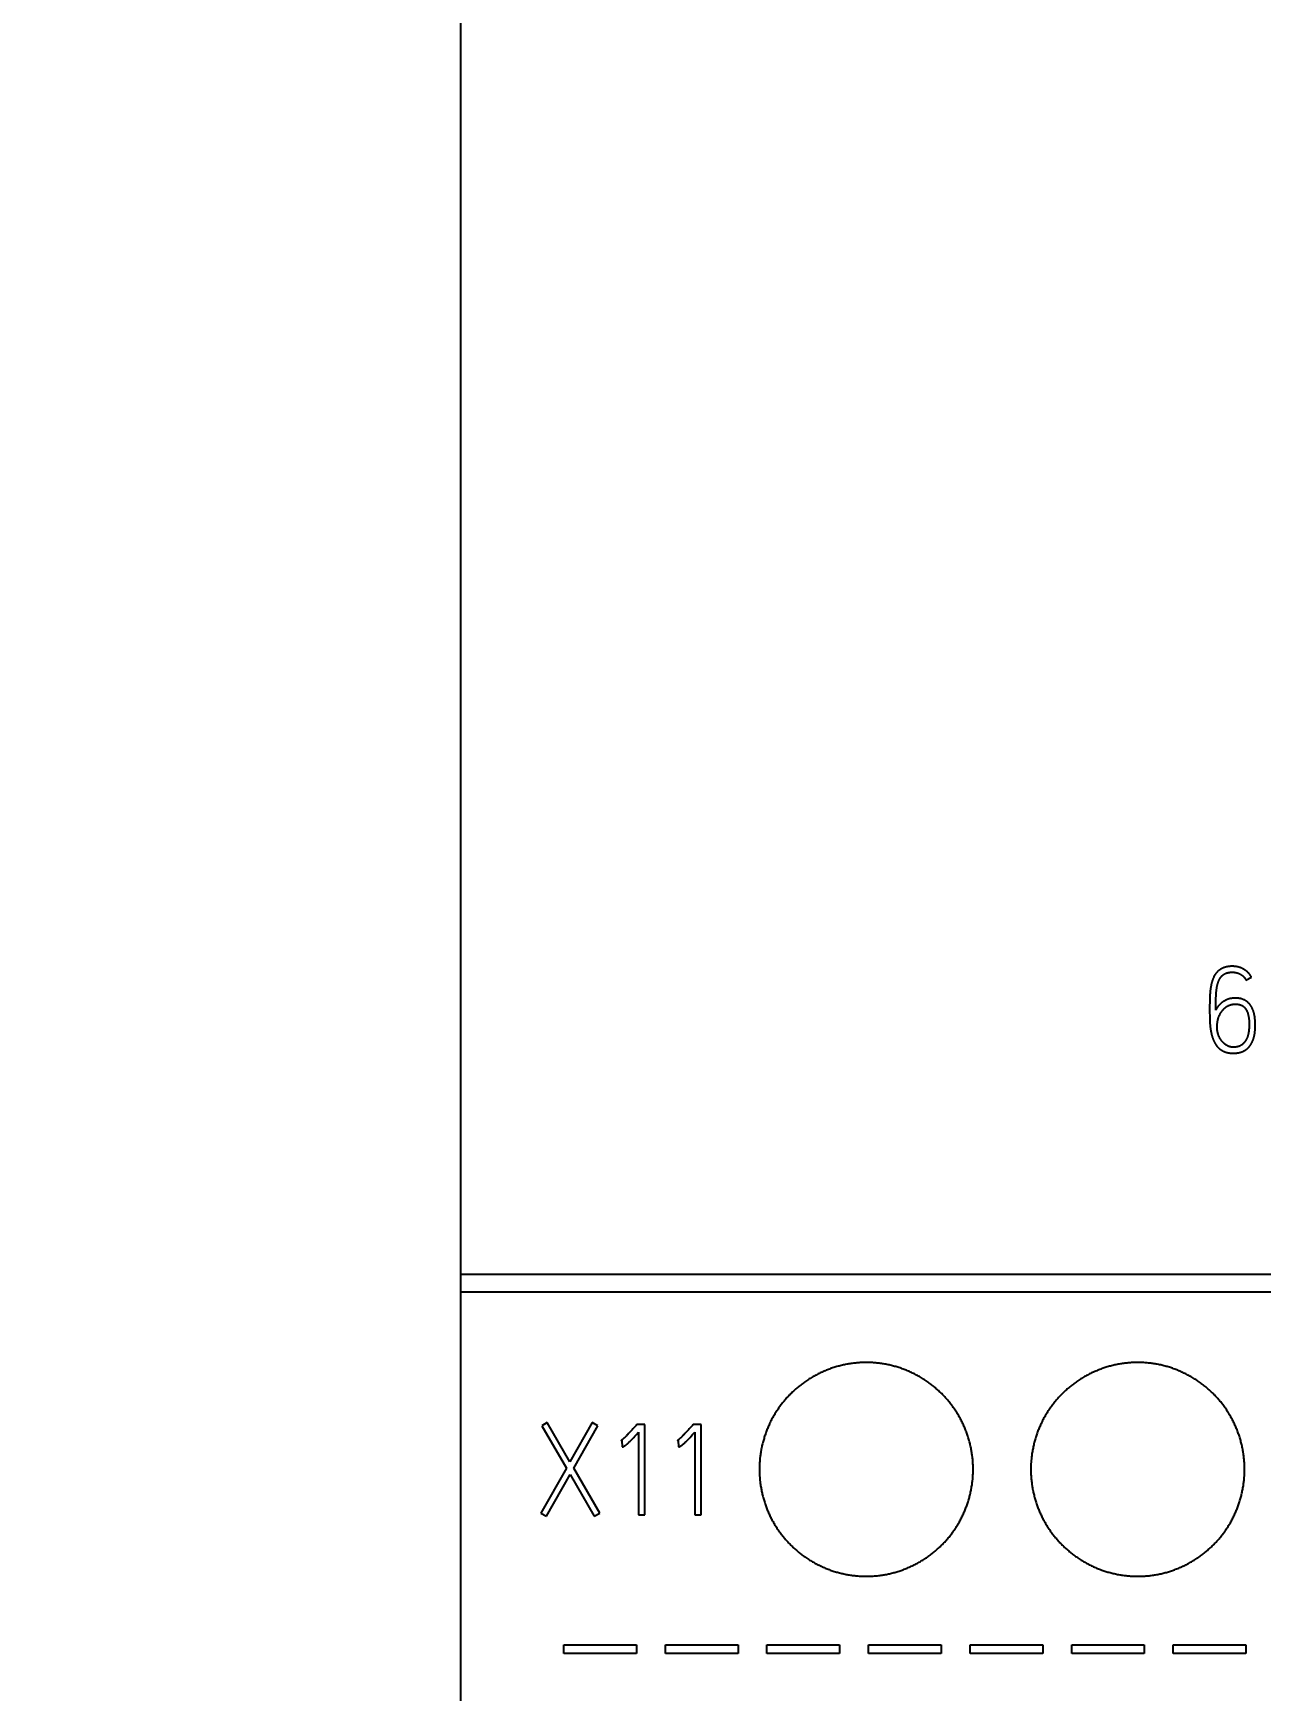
# Model space of a CAD drawing. Extents: x 0 to 420, y 0 to 297.
# Drawn here: x 103.9 to 126.87, y 162.62 to 193.64 of the extents above; entities that cross this region are included whole.
import ezdxf
from ezdxf.enums import TextEntityAlignment as Align

# ---------------------------------------------------------------- set-up
doc = ezdxf.new("R2010")
doc.units = 0
doc.header["$LTSCALE"] = 23.1
for name, color, linetype in [('10000_FRONT', 7, 'CONTINUOUS'), ('10100_DIM_FRONT', 7, 'CONTINUOUS'), ('10500_FRONT_LABELING', 7, 'CONTINUOUS')]:
    doc.layers.add(name, color=color, linetype=linetype)
doc.dimstyles.get("Standard").update_dxf_attribs({"dimtxt": 2.5, "dimasz": 2.5, "dimexe": 1.25, "dimexo": 0.625, "dimtad": 1, "dimcen": 2.5, "dimazin": 3, "dimtfac": 1, "dimtmove": 0, "dimatfit": 3})

# ---------------------------------------------------------------- blocks, each defined once
blk = doc.blocks.new('*D0')
at = {"layer": '10100_DIM_FRONT', "linetype": 'CONTINUOUS'}
for p, q in [((147.4, 192.56), (147.4, 130.062)), ((103.9, 151.511), (103.9, 130.062)), ((103.9, 132.062), (125.65, 132.062)), ((147.4, 132.062), (125.65, 132.062))]:
    blk.add_line(p, q, dxfattribs=at)
for points in [[(107.4, 132.562), (103.9, 132.062), (107.4, 131.562)], [(143.9, 131.562), (147.4, 132.062), (143.9, 132.562)]]:
    blk.add_solid(points, dxfattribs=at)
blk.add_text('43,5', height=3.5, dxfattribs=at).set_placement((121.617, 132.937), (131.367, 132.937), align=Align.FIT)
blk = doc.blocks.new('*D1')
at = {"layer": '10100_DIM_FRONT', "linetype": 'CONTINUOUS'}
for p, q in [((111.900486, 192.560113), (111.900486, 137.865388)), ((147.400486, 192.560113), (147.400486, 137.865388)), ((111.900486, 139.865388), (129.650486, 139.865388)), ((147.400486, 139.865388), (129.650486, 139.865388))]:
    blk.add_line(p, q, dxfattribs=at)
for points in [[(115.400486, 140.365388), (111.900486, 139.865388), (115.400486, 139.365388)], [(143.900486, 139.365388), (147.400486, 139.865388), (143.900486, 140.365388)]]:
    blk.add_solid(points, dxfattribs=at)
blk.add_text('35,5', height=3.5, dxfattribs=at).set_placement((125.819828, 140.740388), (135.319828, 140.740388), align=Align.FIT)

msp = doc.modelspace()

# ---------------------------------------------------------------- linework, layer by layer
at = {"layer": '10000_FRONT', "color": 7, "linetype": 'CONTINUOUS'}
for p, q in [((111.9, 237.561), (111.9, 147.561)), ((111.9, 170.414), (147.4, 170.414)), ((111.9, 170.081), (147.4, 170.081)), ((113.832, 163.315), (113.832, 163.475)), ((113.832, 163.475), (115.19, 163.475)), ((115.19, 163.475), (115.19, 163.315)), ((115.732, 163.315), (115.732, 163.475)), ((115.732, 163.475), (117.091, 163.475)), ((117.091, 163.475), (117.091, 163.315)), ((117.633, 163.315), (117.633, 163.475)), ((117.633, 163.475), (118.992, 163.475)), ((118.992, 163.475), (118.992, 163.315)), ((119.534, 163.315), (119.534, 163.475)), ((119.534, 163.475), (120.892, 163.475)), ((120.892, 163.475), (120.892, 163.315)), ((121.435, 163.315), (121.435, 163.475)), ((121.435, 163.475), (122.793, 163.475)), ((122.793, 163.475), (122.793, 163.315)), ((123.335, 163.315), (123.335, 163.475)), ((123.335, 163.475), (124.694, 163.475)), ((124.694, 163.475), (124.694, 163.315)), ((125.236, 163.315), (125.236, 163.475)), ((125.236, 163.475), (126.594, 163.475)), ((126.594, 163.475), (126.594, 163.315)), ((115.19, 163.315), (113.832, 163.315)), ((117.091, 163.315), (115.732, 163.315)), ((118.992, 163.315), (117.633, 163.315)), ((120.892, 163.315), (119.534, 163.315)), ((122.793, 163.315), (121.435, 163.315)), ((124.694, 163.315), (123.335, 163.315)), ((126.594, 163.315), (125.236, 163.315))]:
    msp.add_line(p, q, dxfattribs=at)
for points in [[(121.49, 166.761), (121.49, 166.782), (121.49, 166.803), (121.489, 166.824), (121.489, 166.845), (121.488, 166.867), (121.486, 166.887), (121.485, 166.908), (121.483, 166.929), (121.482, 166.95), (121.479, 166.971), (121.477, 166.992), (121.475, 167.012), (121.472, 167.033), (121.469, 167.054), (121.466, 167.075), (121.462, 167.095), (121.459, 167.116), (121.455, 167.136), (121.451, 167.157), (121.447, 167.177), (121.442, 167.198), (121.438, 167.218), (121.433, 167.238), (121.428, 167.259), (121.422, 167.279), (121.417, 167.299), (121.411, 167.319), (121.405, 167.339), (121.399, 167.36), (121.392, 167.38), (121.386, 167.4), (121.379, 167.42), (121.372, 167.44), (121.365, 167.46), (121.357, 167.479), (121.349, 167.499), (121.342, 167.518), (121.334, 167.538), (121.325, 167.557), (121.317, 167.576), (121.308, 167.595), (121.299, 167.614), (121.29, 167.633), (121.281, 167.652), (121.272, 167.671), (121.262, 167.689), (121.252, 167.708), (121.242, 167.726), (121.232, 167.744), (121.222, 167.762), (121.211, 167.781), (121.2, 167.798), (121.19, 167.816), (121.178, 167.834), (121.167, 167.852), (121.156, 167.869), (121.144, 167.886), (121.132, 167.904), (121.12, 167.921), (121.108, 167.938), (121.095, 167.955), (121.082, 167.972), (121.069, 167.989), (121.056, 168.005), (121.043, 168.022), (121.03, 168.038), (121.016, 168.054), (121.002, 168.07), (120.989, 168.086), (120.975, 168.102), (120.96, 168.117), (120.946, 168.133), (120.932, 168.148), (120.917, 168.163), (120.902, 168.178), (120.887, 168.193), (120.872, 168.207), (120.857, 168.221), (120.842, 168.236), (120.826, 168.25), (120.811, 168.264), (120.795, 168.277), (120.779, 168.291), (120.763, 168.304), (120.747, 168.318), (120.73, 168.331), (120.714, 168.343), (120.697, 168.356), (120.68, 168.369), (120.663, 168.381), (120.646, 168.393), (120.629, 168.405), (120.612, 168.417), (120.594, 168.429), (120.576, 168.441), (120.558, 168.452), (120.54, 168.463), (120.522, 168.474), (120.504, 168.485), (120.486, 168.496), (120.468, 168.506), (120.449, 168.516), (120.431, 168.526), (120.412, 168.536), (120.393, 168.546), (120.375, 168.555), (120.356, 168.564), (120.337, 168.573), (120.318, 168.582), (120.299, 168.591), (120.279, 168.599), (120.26, 168.607), (120.241, 168.615), (120.221, 168.623), (120.202, 168.63), (120.182, 168.638), (120.163, 168.645), (120.143, 168.652), (120.123, 168.659), (120.103, 168.665), (120.083, 168.671), (120.063, 168.677), (120.043, 168.683), (120.022, 168.689), (120.002, 168.695), (119.982, 168.7), (119.961, 168.705), (119.94, 168.71), (119.92, 168.715), (119.899, 168.719), (119.878, 168.723), (119.857, 168.727), (119.837, 168.731), (119.816, 168.734), (119.795, 168.738), (119.774, 168.741), (119.753, 168.744), (119.733, 168.746), (119.712, 168.749), (119.691, 168.751), (119.67, 168.753), (119.649, 168.755), (119.628, 168.756), (119.607, 168.758), (119.586, 168.759), (119.566, 168.76), (119.545, 168.76), (119.524, 168.761), (119.503, 168.761), (119.482, 168.761), (119.461, 168.761), (119.44, 168.76), (119.419, 168.76), (119.398, 168.759), (119.377, 168.758), (119.356, 168.757), (119.335, 168.755), (119.314, 168.753), (119.293, 168.751), (119.272, 168.749), (119.25, 168.747), (119.229, 168.744), (119.208, 168.741), (119.188, 168.738), (119.167, 168.735), (119.146, 168.731), (119.125, 168.727), (119.105, 168.724), (119.084, 168.719), (119.063, 168.715), (119.043, 168.71), (119.022, 168.706), (119.002, 168.701), (118.982, 168.695), (118.962, 168.69), (118.941, 168.684), (118.921, 168.678), (118.901, 168.672), (118.881, 168.666), (118.861, 168.66), (118.842, 168.653), (118.822, 168.646), (118.802, 168.639), (118.782, 168.632), (118.763, 168.624), (118.743, 168.616), (118.724, 168.608), (118.704, 168.6), (118.685, 168.592), (118.666, 168.583), (118.647, 168.574), (118.627, 168.565), (118.608, 168.556), (118.589, 168.547), (118.57, 168.537), (118.552, 168.527), (118.533, 168.517), (118.515, 168.507), (118.496, 168.497)], [(126.57, 166.761), (126.57, 166.782), (126.57, 166.803), (126.569, 166.824), (126.569, 166.845), (126.568, 166.867), (126.566, 166.887), (126.565, 166.908), (126.563, 166.929), (126.562, 166.95), (126.559, 166.971), (126.557, 166.992), (126.555, 167.012), (126.552, 167.033), (126.549, 167.054), (126.546, 167.075), (126.542, 167.095), (126.539, 167.116), (126.535, 167.136), (126.531, 167.157), (126.527, 167.177), (126.522, 167.198), (126.518, 167.218), (126.513, 167.238), (126.508, 167.259), (126.502, 167.279), (126.497, 167.299), (126.491, 167.319), (126.485, 167.339), (126.479, 167.36), (126.472, 167.38), (126.466, 167.4), (126.459, 167.42), (126.452, 167.44), (126.445, 167.46), (126.437, 167.479), (126.429, 167.499), (126.422, 167.518), (126.414, 167.538), (126.405, 167.557), (126.397, 167.576), (126.388, 167.595), (126.379, 167.614), (126.37, 167.633), (126.361, 167.652), (126.352, 167.671), (126.342, 167.689), (126.332, 167.708), (126.322, 167.726), (126.312, 167.744), (126.302, 167.762), (126.291, 167.781), (126.28, 167.798), (126.27, 167.816), (126.258, 167.834), (126.247, 167.852), (126.236, 167.869), (126.224, 167.886), (126.212, 167.904), (126.2, 167.921), (126.188, 167.938), (126.175, 167.955), (126.162, 167.972), (126.149, 167.989), (126.136, 168.005), (126.123, 168.022), (126.11, 168.038), (126.096, 168.054), (126.082, 168.07), (126.069, 168.086), (126.055, 168.102), (126.04, 168.117), (126.026, 168.133), (126.012, 168.148), (125.997, 168.163), (125.982, 168.178), (125.967, 168.193), (125.952, 168.207), (125.937, 168.221), (125.922, 168.236), (125.906, 168.25), (125.891, 168.264), (125.875, 168.277), (125.859, 168.291), (125.843, 168.304), (125.827, 168.318), (125.81, 168.331), (125.794, 168.343), (125.777, 168.356), (125.76, 168.369), (125.743, 168.381), (125.726, 168.393), (125.709, 168.405), (125.692, 168.417), (125.674, 168.429), (125.656, 168.441), (125.638, 168.452), (125.62, 168.463), (125.602, 168.474), (125.584, 168.485), (125.566, 168.496), (125.548, 168.506), (125.529, 168.516), (125.511, 168.526), (125.492, 168.536), (125.473, 168.546), (125.455, 168.555), (125.436, 168.564), (125.417, 168.573), (125.398, 168.582), (125.379, 168.591), (125.359, 168.599), (125.34, 168.607), (125.321, 168.615), (125.301, 168.623), (125.282, 168.63), (125.262, 168.638), (125.243, 168.645), (125.223, 168.652), (125.203, 168.659), (125.183, 168.665), (125.163, 168.671), (125.143, 168.677), (125.123, 168.683), (125.102, 168.689), (125.082, 168.695), (125.062, 168.7), (125.041, 168.705), (125.02, 168.71), (125, 168.715), (124.979, 168.719), (124.958, 168.723), (124.937, 168.727), (124.917, 168.731), (124.896, 168.734), (124.875, 168.738), (124.854, 168.741), (124.833, 168.744), (124.813, 168.746), (124.792, 168.749), (124.771, 168.751), (124.75, 168.753), (124.729, 168.755), (124.708, 168.756), (124.687, 168.758), (124.666, 168.759), (124.646, 168.76), (124.625, 168.76), (124.604, 168.761), (124.583, 168.761), (124.562, 168.761), (124.541, 168.761), (124.52, 168.76), (124.499, 168.76), (124.478, 168.759), (124.457, 168.758), (124.436, 168.757), (124.415, 168.755), (124.394, 168.753), (124.373, 168.751), (124.352, 168.749), (124.33, 168.747), (124.309, 168.744), (124.288, 168.741), (124.268, 168.738), (124.247, 168.735), (124.226, 168.731), (124.205, 168.727), (124.185, 168.724), (124.164, 168.719), (124.143, 168.715), (124.123, 168.71), (124.102, 168.706), (124.082, 168.701), (124.062, 168.695), (124.042, 168.69), (124.021, 168.684), (124.001, 168.678), (123.981, 168.672), (123.961, 168.666), (123.941, 168.66), (123.922, 168.653), (123.902, 168.646), (123.882, 168.639), (123.862, 168.632), (123.843, 168.624), (123.823, 168.616), (123.804, 168.608), (123.784, 168.6), (123.765, 168.592), (123.746, 168.583), (123.727, 168.574), (123.707, 168.565), (123.688, 168.556), (123.669, 168.547), (123.65, 168.537), (123.632, 168.527), (123.613, 168.517), (123.595, 168.507), (123.576, 168.497)], [(118.496, 168.497), (118.478, 168.486), (118.46, 168.475), (118.442, 168.464), (118.424, 168.453), (118.407, 168.442), (118.389, 168.431), (118.372, 168.419), (118.354, 168.407), (118.337, 168.395), (118.32, 168.383), (118.303, 168.371), (118.287, 168.358), (118.27, 168.346), (118.253, 168.333), (118.237, 168.32), (118.221, 168.306), (118.205, 168.293), (118.189, 168.279), (118.173, 168.266), (118.157, 168.252), (118.141, 168.238), (118.126, 168.223), (118.111, 168.209), (118.095, 168.194), (118.08, 168.179), (118.065, 168.164), (118.051, 168.149), (118.036, 168.134), (118.022, 168.118), (118.007, 168.103), (117.993, 168.087), (117.979, 168.071), (117.966, 168.055), (117.952, 168.039), (117.939, 168.023), (117.926, 168.007), (117.913, 167.99), (117.9, 167.974), (117.887, 167.957), (117.875, 167.94), (117.863, 167.923), (117.851, 167.906), (117.839, 167.889), (117.827, 167.872), (117.816, 167.854), (117.804, 167.837), (117.793, 167.819), (117.782, 167.801), (117.771, 167.783), (117.761, 167.765), (117.75, 167.747), (117.74, 167.729), (117.73, 167.71), (117.72, 167.692), (117.71, 167.673), (117.701, 167.654), (117.691, 167.635), (117.682, 167.616), (117.673, 167.597), (117.665, 167.577), (117.656, 167.558), (117.648, 167.539), (117.64, 167.519), (117.632, 167.5), (117.624, 167.48), (117.617, 167.461), (117.61, 167.441), (117.603, 167.421), (117.596, 167.401), (117.589, 167.382), (117.583, 167.362), (117.577, 167.342), (117.571, 167.322), (117.565, 167.302), (117.559, 167.282), (117.554, 167.261), (117.549, 167.241), (117.544, 167.221), (117.539, 167.2), (117.535, 167.18), (117.531, 167.159), (117.526, 167.139), (117.523, 167.118), (117.519, 167.098), (117.516, 167.077), (117.512, 167.056), (117.509, 167.035), (117.507, 167.014), (117.504, 166.993), (117.502, 166.972), (117.5, 166.951), (117.498, 166.93), (117.496, 166.909), (117.495, 166.888), (117.493, 166.867), (117.492, 166.846), (117.491, 166.825), (117.491, 166.803), (117.491, 166.782), (117.49, 166.761)], [(123.576, 168.497), (123.558, 168.486), (123.54, 168.475), (123.522, 168.464), (123.504, 168.453), (123.487, 168.442), (123.469, 168.431), (123.452, 168.419), (123.434, 168.407), (123.417, 168.395), (123.4, 168.383), (123.383, 168.371), (123.367, 168.358), (123.35, 168.346), (123.333, 168.333), (123.317, 168.32), (123.301, 168.306), (123.285, 168.293), (123.269, 168.279), (123.253, 168.266), (123.237, 168.252), (123.221, 168.238), (123.206, 168.223), (123.191, 168.209), (123.175, 168.194), (123.16, 168.179), (123.145, 168.164), (123.131, 168.149), (123.116, 168.134), (123.102, 168.118), (123.087, 168.103), (123.073, 168.087), (123.059, 168.071), (123.046, 168.055), (123.032, 168.039), (123.019, 168.023), (123.006, 168.007), (122.993, 167.99), (122.98, 167.974), (122.967, 167.957), (122.955, 167.94), (122.943, 167.923), (122.931, 167.906), (122.919, 167.889), (122.907, 167.872), (122.896, 167.854), (122.884, 167.837), (122.873, 167.819), (122.862, 167.801), (122.851, 167.783), (122.841, 167.765), (122.83, 167.747), (122.82, 167.729), (122.81, 167.71), (122.8, 167.692), (122.79, 167.673), (122.781, 167.654), (122.771, 167.635), (122.762, 167.616), (122.753, 167.597), (122.745, 167.577), (122.736, 167.558), (122.728, 167.539), (122.72, 167.519), (122.712, 167.5), (122.704, 167.48), (122.697, 167.461), (122.69, 167.441), (122.683, 167.421), (122.676, 167.401), (122.669, 167.382), (122.663, 167.362), (122.657, 167.342), (122.651, 167.322), (122.645, 167.302), (122.639, 167.282), (122.634, 167.261), (122.629, 167.241), (122.624, 167.221), (122.619, 167.2), (122.615, 167.18), (122.611, 167.159), (122.606, 167.139), (122.603, 167.118), (122.599, 167.098), (122.596, 167.077), (122.592, 167.056), (122.589, 167.035), (122.587, 167.014), (122.584, 166.993), (122.582, 166.972), (122.58, 166.951), (122.578, 166.93), (122.576, 166.909), (122.575, 166.888), (122.573, 166.867), (122.572, 166.846), (122.571, 166.825), (122.571, 166.803), (122.571, 166.782), (122.57, 166.761)], [(117.49, 166.761), (117.491, 166.741), (117.491, 166.72), (117.491, 166.699), (117.492, 166.679), (117.493, 166.658), (117.494, 166.638), (117.496, 166.618), (117.497, 166.597), (117.499, 166.577), (117.501, 166.557), (117.503, 166.536), (117.506, 166.516), (117.508, 166.496), (117.511, 166.476), (117.514, 166.456), (117.517, 166.436), (117.521, 166.416), (117.524, 166.396), (117.528, 166.376), (117.532, 166.356), (117.536, 166.336), (117.541, 166.316), (117.545, 166.296), (117.55, 166.276), (117.555, 166.257), (117.56, 166.237), (117.566, 166.217), (117.572, 166.197), (117.577, 166.178), (117.584, 166.158), (117.59, 166.139), (117.596, 166.119), (117.603, 166.1), (117.61, 166.08), (117.617, 166.061), (117.624, 166.042), (117.632, 166.023), (117.639, 166.004), (117.647, 165.985), (117.655, 165.966), (117.664, 165.947), (117.672, 165.929), (117.681, 165.91), (117.689, 165.892), (117.698, 165.873), (117.707, 165.855), (117.717, 165.837), (117.726, 165.819), (117.736, 165.801), (117.746, 165.783), (117.756, 165.766), (117.766, 165.748), (117.776, 165.731), (117.787, 165.713), (117.798, 165.696), (117.809, 165.679), (117.82, 165.662), (117.831, 165.645), (117.843, 165.628), (117.854, 165.611), (117.866, 165.594), (117.878, 165.578), (117.89, 165.561), (117.903, 165.545), (117.915, 165.529), (117.928, 165.512), (117.941, 165.496), (117.954, 165.48), (117.968, 165.465), (117.981, 165.449), (117.994, 165.434), (118.008, 165.418), (118.022, 165.403), (118.036, 165.388), (118.05, 165.374), (118.064, 165.359), (118.079, 165.345), (118.093, 165.33), (118.108, 165.316), (118.123, 165.302), (118.138, 165.288), (118.153, 165.274), (118.168, 165.261), (118.183, 165.248), (118.199, 165.234), (118.214, 165.221), (118.23, 165.208), (118.246, 165.196), (118.262, 165.183), (118.278, 165.17), (118.294, 165.158), (118.311, 165.146), (118.327, 165.134), (118.344, 165.122), (118.361, 165.111), (118.378, 165.099), (118.395, 165.088), (118.413, 165.077), (118.43, 165.065), (118.448, 165.055), (118.465, 165.044), (118.483, 165.033), (118.501, 165.023), (118.519, 165.013), (118.537, 165.003), (118.555, 164.994), (118.573, 164.984), (118.591, 164.975), (118.609, 164.966), (118.628, 164.957), (118.646, 164.948), (118.665, 164.94), (118.683, 164.931), (118.702, 164.923), (118.721, 164.915), (118.74, 164.907), (118.759, 164.9), (118.778, 164.892), (118.797, 164.885), (118.816, 164.878), (118.835, 164.872), (118.854, 164.865), (118.874, 164.859), (118.893, 164.852), (118.913, 164.846), (118.933, 164.84), (118.952, 164.835), (118.972, 164.829), (118.992, 164.824), (119.012, 164.819), (119.032, 164.814), (119.052, 164.81), (119.072, 164.805), (119.093, 164.801), (119.113, 164.797), (119.133, 164.793), (119.153, 164.79), (119.173, 164.786), (119.194, 164.783), (119.214, 164.78), (119.234, 164.778), (119.255, 164.775), (119.275, 164.773), (119.295, 164.771), (119.316, 164.769), (119.336, 164.767), (119.356, 164.766), (119.377, 164.764), (119.397, 164.763), (119.417, 164.762), (119.438, 164.762), (119.458, 164.761), (119.478, 164.761), (119.499, 164.761), (119.519, 164.761), (119.54, 164.762), (119.56, 164.762), (119.581, 164.763), (119.601, 164.764), (119.622, 164.765), (119.642, 164.767), (119.663, 164.769), (119.683, 164.77), (119.704, 164.772), (119.724, 164.775), (119.745, 164.777), (119.765, 164.78), (119.786, 164.783), (119.806, 164.786), (119.826, 164.789), (119.846, 164.793), (119.867, 164.797), (119.887, 164.801), (119.907, 164.805), (119.927, 164.809), (119.947, 164.814), (119.966, 164.819), (119.986, 164.824), (120.006, 164.829), (120.026, 164.834), (120.045, 164.84), (120.065, 164.845), (120.084, 164.851), (120.104, 164.857), (120.123, 164.864), (120.143, 164.87), (120.162, 164.877), (120.181, 164.884), (120.2, 164.891), (120.219, 164.899), (120.238, 164.906), (120.257, 164.914), (120.276, 164.922), (120.295, 164.93), (120.314, 164.938), (120.332, 164.947), (120.351, 164.956), (120.37, 164.965), (120.388, 164.974)], [(120.388, 164.974), (120.407, 164.983), (120.425, 164.993), (120.443, 165.003), (120.461, 165.012), (120.479, 165.022), (120.497, 165.033), (120.514, 165.043), (120.532, 165.054), (120.549, 165.064), (120.566, 165.075), (120.584, 165.086), (120.601, 165.098), (120.618, 165.109), (120.634, 165.12), (120.651, 165.132), (120.668, 165.144), (120.684, 165.156), (120.7, 165.168), (120.716, 165.181), (120.732, 165.193), (120.748, 165.206), (120.764, 165.219), (120.78, 165.232), (120.795, 165.245), (120.811, 165.259), (120.826, 165.272), (120.841, 165.286), (120.856, 165.3), (120.871, 165.314), (120.886, 165.329), (120.901, 165.343), (120.915, 165.358), (120.93, 165.372), (120.944, 165.387), (120.958, 165.402), (120.972, 165.418), (120.986, 165.433), (120.999, 165.448), (121.013, 165.464), (121.026, 165.479), (121.039, 165.495), (121.052, 165.511), (121.064, 165.527), (121.077, 165.543), (121.089, 165.559), (121.101, 165.576), (121.113, 165.592), (121.125, 165.609), (121.137, 165.625), (121.148, 165.642), (121.159, 165.659), (121.171, 165.676), (121.182, 165.693), (121.192, 165.711), (121.203, 165.728), (121.213, 165.745), (121.224, 165.763), (121.234, 165.781), (121.244, 165.799), (121.254, 165.817), (121.263, 165.835), (121.273, 165.853), (121.282, 165.872), (121.291, 165.89), (121.3, 165.909), (121.308, 165.927), (121.317, 165.946), (121.325, 165.965), (121.333, 165.984), (121.341, 166.003), (121.349, 166.022), (121.356, 166.041), (121.363, 166.06), (121.371, 166.079), (121.377, 166.098), (121.384, 166.117), (121.39, 166.137), (121.397, 166.156), (121.403, 166.176), (121.409, 166.195), (121.414, 166.215), (121.42, 166.234), (121.425, 166.254), (121.43, 166.274), (121.435, 166.293), (121.44, 166.313), (121.444, 166.333), (121.448, 166.353), (121.452, 166.373), (121.456, 166.393), (121.46, 166.413), (121.463, 166.433), (121.467, 166.453), (121.47, 166.474), (121.473, 166.494), (121.475, 166.514), (121.478, 166.535), (121.48, 166.555), (121.482, 166.576), (121.484, 166.596), (121.485, 166.617), (121.487, 166.638), (121.488, 166.658), (121.489, 166.679), (121.49, 166.699), (121.49, 166.72), (121.49, 166.74), (121.49, 166.761)], [(122.57, 166.761), (122.571, 166.741), (122.571, 166.72), (122.571, 166.699), (122.572, 166.679), (122.573, 166.658), (122.574, 166.638), (122.576, 166.618), (122.577, 166.597), (122.579, 166.577), (122.581, 166.557), (122.583, 166.536), (122.586, 166.516), (122.588, 166.496), (122.591, 166.476), (122.594, 166.456), (122.597, 166.436), (122.601, 166.416), (122.604, 166.396), (122.608, 166.376), (122.612, 166.356), (122.616, 166.336), (122.621, 166.316), (122.625, 166.296), (122.63, 166.276), (122.635, 166.257), (122.64, 166.237), (122.646, 166.217), (122.652, 166.197), (122.657, 166.178), (122.664, 166.158), (122.67, 166.139), (122.676, 166.119), (122.683, 166.1), (122.69, 166.08), (122.697, 166.061), (122.704, 166.042), (122.712, 166.023), (122.719, 166.004), (122.727, 165.985), (122.735, 165.966), (122.744, 165.947), (122.752, 165.929), (122.761, 165.91), (122.769, 165.892), (122.778, 165.873), (122.787, 165.855), (122.797, 165.837), (122.806, 165.819), (122.816, 165.801), (122.826, 165.783), (122.836, 165.766), (122.846, 165.748), (122.856, 165.731), (122.867, 165.713), (122.878, 165.696), (122.889, 165.679), (122.9, 165.662), (122.911, 165.645), (122.923, 165.628), (122.934, 165.611), (122.946, 165.594), (122.958, 165.578), (122.97, 165.561), (122.983, 165.545), (122.995, 165.529), (123.008, 165.512), (123.021, 165.496), (123.034, 165.48), (123.048, 165.465), (123.061, 165.449), (123.074, 165.434), (123.088, 165.418), (123.102, 165.403), (123.116, 165.388), (123.13, 165.374), (123.144, 165.359), (123.159, 165.345), (123.173, 165.33), (123.188, 165.316), (123.203, 165.302), (123.218, 165.288), (123.233, 165.274), (123.248, 165.261), (123.263, 165.248), (123.279, 165.234), (123.294, 165.221), (123.31, 165.208), (123.326, 165.196), (123.342, 165.183), (123.358, 165.17), (123.374, 165.158), (123.391, 165.146), (123.407, 165.134), (123.424, 165.122), (123.441, 165.111), (123.458, 165.099), (123.475, 165.088), (123.493, 165.077), (123.51, 165.065), (123.528, 165.055), (123.545, 165.044), (123.563, 165.033), (123.581, 165.023), (123.599, 165.013), (123.617, 165.003), (123.635, 164.994), (123.653, 164.984), (123.671, 164.975), (123.689, 164.966), (123.708, 164.957), (123.726, 164.948), (123.745, 164.94), (123.763, 164.931), (123.782, 164.923), (123.801, 164.915), (123.82, 164.907), (123.839, 164.9), (123.858, 164.892), (123.877, 164.885), (123.896, 164.878), (123.915, 164.872), (123.934, 164.865), (123.954, 164.859), (123.973, 164.852), (123.993, 164.846), (124.013, 164.84), (124.032, 164.835), (124.052, 164.829), (124.072, 164.824), (124.092, 164.819), (124.112, 164.814), (124.132, 164.81), (124.152, 164.805), (124.173, 164.801), (124.193, 164.797), (124.213, 164.793), (124.233, 164.79), (124.253, 164.786), (124.274, 164.783), (124.294, 164.78), (124.314, 164.778), (124.335, 164.775), (124.355, 164.773), (124.375, 164.771), (124.396, 164.769), (124.416, 164.767), (124.436, 164.766), (124.457, 164.764), (124.477, 164.763), (124.497, 164.762), (124.518, 164.762), (124.538, 164.761), (124.558, 164.761), (124.579, 164.761), (124.599, 164.761), (124.62, 164.762), (124.64, 164.762), (124.661, 164.763), (124.681, 164.764), (124.702, 164.765), (124.722, 164.767), (124.743, 164.769), (124.763, 164.77), (124.784, 164.772), (124.804, 164.775), (124.825, 164.777), (124.845, 164.78), (124.866, 164.783), (124.886, 164.786), (124.906, 164.789), (124.926, 164.793), (124.947, 164.797), (124.967, 164.801), (124.987, 164.805), (125.007, 164.809), (125.027, 164.814), (125.046, 164.819), (125.066, 164.824), (125.086, 164.829), (125.106, 164.834), (125.125, 164.84), (125.145, 164.845), (125.164, 164.851), (125.184, 164.857), (125.203, 164.864), (125.223, 164.87), (125.242, 164.877), (125.261, 164.884), (125.28, 164.891), (125.299, 164.899), (125.318, 164.906), (125.337, 164.914), (125.356, 164.922), (125.375, 164.93), (125.394, 164.938), (125.412, 164.947), (125.431, 164.956), (125.45, 164.965), (125.468, 164.974)], [(125.468, 164.974), (125.487, 164.983), (125.505, 164.993), (125.523, 165.003), (125.541, 165.012), (125.559, 165.022), (125.577, 165.033), (125.594, 165.043), (125.612, 165.054), (125.629, 165.064), (125.646, 165.075), (125.664, 165.086), (125.681, 165.098), (125.698, 165.109), (125.714, 165.12), (125.731, 165.132), (125.748, 165.144), (125.764, 165.156), (125.78, 165.168), (125.796, 165.181), (125.812, 165.193), (125.828, 165.206), (125.844, 165.219), (125.86, 165.232), (125.875, 165.245), (125.891, 165.259), (125.906, 165.272), (125.921, 165.286), (125.936, 165.3), (125.951, 165.314), (125.966, 165.329), (125.981, 165.343), (125.995, 165.358), (126.01, 165.372), (126.024, 165.387), (126.038, 165.402), (126.052, 165.418), (126.066, 165.433), (126.079, 165.448), (126.093, 165.464), (126.106, 165.479), (126.119, 165.495), (126.132, 165.511), (126.144, 165.527), (126.157, 165.543), (126.169, 165.559), (126.181, 165.576), (126.193, 165.592), (126.205, 165.609), (126.217, 165.625), (126.228, 165.642), (126.239, 165.659), (126.251, 165.676), (126.262, 165.693), (126.272, 165.711), (126.283, 165.728), (126.293, 165.745), (126.304, 165.763), (126.314, 165.781), (126.324, 165.799), (126.334, 165.817), (126.343, 165.835), (126.353, 165.853), (126.362, 165.872), (126.371, 165.89), (126.38, 165.909), (126.388, 165.927), (126.397, 165.946), (126.405, 165.965), (126.413, 165.984), (126.421, 166.003), (126.429, 166.022), (126.436, 166.041), (126.443, 166.06), (126.451, 166.079), (126.457, 166.098), (126.464, 166.117), (126.47, 166.137), (126.477, 166.156), (126.483, 166.176), (126.489, 166.195), (126.494, 166.215), (126.5, 166.234), (126.505, 166.254), (126.51, 166.274), (126.515, 166.293), (126.52, 166.313), (126.524, 166.333), (126.528, 166.353), (126.532, 166.373), (126.536, 166.393), (126.54, 166.413), (126.543, 166.433), (126.547, 166.453), (126.55, 166.474), (126.553, 166.494), (126.555, 166.514), (126.558, 166.535), (126.56, 166.555), (126.562, 166.576), (126.564, 166.596), (126.565, 166.617), (126.567, 166.638), (126.568, 166.658), (126.569, 166.679), (126.57, 166.699), (126.57, 166.72), (126.57, 166.74), (126.57, 166.761)]]:
    msp.add_lwpolyline(points, dxfattribs=at)
at = {"layer": '10500_FRONT_LABELING', "color": 7, "linetype": 'CONTINUOUS'}
for p, q in [((126.596, 175.917), (126.699, 175.97)), ((125.919, 175.563), (125.918, 175.548)), ((125.92, 175.593), (125.919, 175.578)), ((125.919, 175.578), (125.919, 175.563)), ((125.921, 175.622), (125.92, 175.607)), ((125.92, 175.607), (125.92, 175.593)), ((125.922, 175.637), (125.921, 175.622)), ((125.923, 175.652), (125.922, 175.637)), ((125.926, 175.688), (125.924, 175.674)), ((125.927, 175.703), (125.926, 175.688)), ((126.033, 175.554), (126.034, 175.573)), ((126.034, 175.573), (126.035, 175.593)), ((126.035, 175.593), (126.036, 175.613)), ((126.036, 175.626), (126.037, 175.639)), ((126.036, 175.613), (126.036, 175.626)), ((126.037, 175.639), (126.038, 175.653)), ((126.038, 175.653), (126.039, 175.666)), ((126.399, 175.58), (126.359, 175.577)), ((125.917, 175.497), (125.916, 175.438)), ((125.916, 175.438), (125.916, 175.393)), ((125.916, 175.393), (125.916, 175.356)), ((125.916, 175.356), (125.916, 175.327)), ((125.916, 175.327), (125.916, 175.297)), ((125.916, 175.297), (125.917, 175.261)), ((125.918, 175.526), (125.917, 175.497)), ((125.917, 175.261), (125.918, 175.216)), ((125.918, 175.548), (125.918, 175.526)), ((126.03, 175.415), (126.031, 175.435)), ((126.03, 175.395), (126.03, 175.415)), ((126.03, 175.375), (126.03, 175.395)), ((126.03, 175.356), (126.03, 175.375)), ((126.031, 175.474), (126.032, 175.494)), ((126.031, 175.455), (126.031, 175.474)), ((126.031, 175.435), (126.031, 175.455)), ((126.032, 175.514), (126.033, 175.534)), ((126.032, 175.494), (126.032, 175.514)), ((126.033, 175.534), (126.033, 175.554)), ((126.368, 175.464), (126.404, 175.467)), ((125.918, 175.216), (125.918, 175.194)), ((125.918, 175.194), (125.918, 175.179)), ((125.918, 175.179), (125.919, 175.165)), ((125.919, 175.165), (125.92, 175.15)), ((125.92, 175.15), (125.92, 175.135)), ((126.652, 174.998), (126.651, 174.987)), ((126.653, 175.008), (126.652, 174.998)), ((113.521, 167.637), (113.419, 167.578)), ((113.419, 167.578), (113.879, 166.784)), ((113.945, 166.901), (113.521, 167.637)), ((114.362, 167.637), (113.945, 166.901)), ((114.016, 166.781), (114.469, 167.578)), ((114.469, 167.578), (114.362, 167.637)), ((115.109, 167.501), (115.093, 167.484)), ((115.125, 167.519), (115.109, 167.501)), ((115.2, 167.602), (115.183, 167.583)), ((115.348, 167.602), (115.2, 167.602)), ((115.348, 165.909), (115.348, 167.602)), ((116.163, 167.501), (116.146, 167.484)), ((116.179, 167.519), (116.163, 167.501)), ((116.253, 167.602), (116.237, 167.583)), ((116.402, 167.602), (116.253, 167.602)), ((116.402, 165.909), (116.402, 167.602)), ((114.9, 167.298), (114.914, 167.302)), ((114.914, 167.302), (114.921, 167.182)), ((115.017, 167.404), (115.006, 167.392)), ((115.028, 167.415), (115.017, 167.404)), ((115.044, 167.432), (115.028, 167.415)), ((115.04, 167.26), (115.048, 167.267)), ((115.06, 167.449), (115.044, 167.432)), ((115.048, 167.267), (115.056, 167.275)), ((115.056, 167.275), (115.064, 167.283)), ((115.076, 167.467), (115.06, 167.449)), ((115.064, 167.283), (115.072, 167.291)), ((115.072, 167.291), (115.084, 167.302)), ((115.093, 167.484), (115.076, 167.467)), ((115.084, 167.302), (115.096, 167.314)), ((115.096, 167.314), (115.108, 167.326)), ((115.108, 167.326), (115.123, 167.342)), ((115.123, 167.342), (115.139, 167.358)), ((115.139, 167.358), (115.162, 167.382)), ((115.162, 167.382), (115.188, 167.411)), ((115.188, 167.411), (115.23, 167.455)), ((115.23, 167.455), (115.23, 165.909)), ((115.954, 167.298), (115.968, 167.302)), ((115.968, 167.302), (115.975, 167.182)), ((116.071, 167.404), (116.06, 167.392)), ((116.082, 167.415), (116.071, 167.404)), ((116.098, 167.432), (116.082, 167.415)), ((116.094, 167.26), (116.102, 167.267)), ((116.114, 167.449), (116.098, 167.432)), ((116.102, 167.267), (116.11, 167.275)), ((116.11, 167.275), (116.118, 167.283)), ((116.13, 167.467), (116.114, 167.449)), ((116.118, 167.283), (116.126, 167.291)), ((116.126, 167.291), (116.138, 167.302)), ((116.146, 167.484), (116.13, 167.467)), ((116.138, 167.302), (116.15, 167.314)), ((116.15, 167.314), (116.162, 167.326)), ((116.162, 167.326), (116.177, 167.342)), ((116.177, 167.342), (116.193, 167.358)), ((116.193, 167.358), (116.216, 167.382)), ((116.216, 167.382), (116.242, 167.411)), ((116.242, 167.411), (116.284, 167.455)), ((116.284, 167.455), (116.284, 165.909)), ((113.879, 166.784), (113.4, 165.942)), ((113.504, 165.883), (113.948, 166.663)), ((113.948, 166.663), (114.4, 165.883)), ((114.504, 165.942), (114.016, 166.781)), ((113.4, 165.942), (113.504, 165.883)), ((114.4, 165.883), (114.504, 165.942)), ((115.23, 165.909), (115.348, 165.909)), ((116.284, 165.909), (116.402, 165.909))]:
    msp.add_line(p, q, dxfattribs=at)
for points in [[(126.699, 175.97), (126.695, 175.977), (126.692, 175.983), (126.688, 175.99), (126.684, 175.996), (126.68, 176.002), (126.676, 176.009), (126.672, 176.015), (126.668, 176.021), (126.663, 176.026), (126.659, 176.032), (126.654, 176.038), (126.649, 176.044), (126.644, 176.049), (126.639, 176.055), (126.634, 176.06), (126.629, 176.065), (126.623, 176.07), (126.618, 176.075), (126.612, 176.08), (126.606, 176.085), (126.601, 176.09), (126.595, 176.094), (126.589, 176.099), (126.583, 176.103), (126.577, 176.107), (126.57, 176.111), (126.564, 176.115), (126.558, 176.119), (126.551, 176.122), (126.545, 176.126), (126.538, 176.129), (126.532, 176.133), (126.525, 176.136), (126.518, 176.139), (126.511, 176.142), (126.504, 176.145), (126.497, 176.147), (126.49, 176.15), (126.483, 176.152), (126.476, 176.155), (126.469, 176.157), (126.462, 176.159), (126.455, 176.161), (126.448, 176.163), (126.441, 176.164), (126.433, 176.166), (126.426, 176.167), (126.419, 176.168), (126.411, 176.169), (126.404, 176.17), (126.396, 176.171), (126.389, 176.172), (126.382, 176.173), (126.374, 176.173), (126.367, 176.174), (126.359, 176.174), (126.352, 176.174), (126.345, 176.174), (126.337, 176.174), (126.33, 176.174), (126.323, 176.174), (126.315, 176.174), (126.308, 176.174), (126.3, 176.173), (126.293, 176.173), (126.286, 176.172), (126.278, 176.171), (126.271, 176.17), (126.264, 176.17), (126.256, 176.168), (126.249, 176.167), (126.242, 176.166), (126.234, 176.165), (126.227, 176.163), (126.22, 176.161), (126.213, 176.159), (126.205, 176.157), (126.198, 176.155), (126.191, 176.153), (126.184, 176.151), (126.177, 176.148), (126.17, 176.145), (126.164, 176.142), (126.157, 176.139), (126.15, 176.136), (126.144, 176.133), (126.137, 176.129), (126.131, 176.126), (126.124, 176.122), (126.118, 176.118), (126.111, 176.114), (126.105, 176.109), (126.099, 176.105), (126.093, 176.101), (126.088, 176.096), (126.082, 176.091), (126.076, 176.087), (126.071, 176.082), (126.065, 176.076), (126.06, 176.071), (126.055, 176.066), (126.05, 176.06), (126.045, 176.055), (126.04, 176.049), (126.036, 176.043), (126.031, 176.037), (126.027, 176.031), (126.023, 176.025), (126.018, 176.019), (126.014, 176.013), (126.011, 176.006), (126.007, 176), (126.003, 175.994), (126, 175.987), (125.996, 175.981), (125.993, 175.974), (125.99, 175.967), (125.986, 175.961), (125.983, 175.954), (125.981, 175.947), (125.978, 175.94), (125.975, 175.933), (125.973, 175.926), (125.97, 175.919), (125.968, 175.912), (125.965, 175.905), (125.963, 175.898), (125.961, 175.891), (125.959, 175.884), (125.957, 175.877), (125.955, 175.869), (125.953, 175.862), (125.952, 175.855), (125.95, 175.848), (125.948, 175.841), (125.947, 175.834), (125.945, 175.826), (125.944, 175.819), (125.942, 175.812), (125.941, 175.805), (125.939, 175.798), (125.938, 175.79), (125.937, 175.783), (125.936, 175.776), (125.935, 175.769), (125.934, 175.761), (125.933, 175.754), (125.932, 175.747), (125.931, 175.739), (125.93, 175.732), (125.929, 175.725), (125.928, 175.717), (125.927, 175.703)], [(126.039, 175.666), (126.04, 175.679), (126.04, 175.685), (126.041, 175.692), (126.041, 175.699), (126.042, 175.705), (126.043, 175.712), (126.043, 175.718), (126.044, 175.725), (126.045, 175.732), (126.046, 175.738), (126.047, 175.745), (126.048, 175.751), (126.049, 175.758), (126.05, 175.764), (126.051, 175.771), (126.052, 175.777), (126.053, 175.784), (126.054, 175.79), (126.056, 175.797), (126.057, 175.803), (126.058, 175.81), (126.06, 175.816), (126.061, 175.822), (126.063, 175.829), (126.064, 175.835), (126.066, 175.841), (126.068, 175.848), (126.07, 175.854), (126.072, 175.86), (126.074, 175.867), (126.076, 175.873), (126.078, 175.879), (126.08, 175.885), (126.082, 175.891), (126.085, 175.898), (126.087, 175.904), (126.09, 175.91), (126.093, 175.916), (126.096, 175.922), (126.099, 175.928), (126.102, 175.934), (126.105, 175.94), (126.108, 175.945), (126.112, 175.951), (126.116, 175.957), (126.119, 175.962), (126.123, 175.967), (126.127, 175.973), (126.131, 175.978), (126.136, 175.983), (126.14, 175.988), (126.145, 175.993), (126.149, 175.998), (126.154, 176.002), (126.159, 176.007), (126.164, 176.011), (126.169, 176.015), (126.175, 176.019), (126.18, 176.023), (126.186, 176.026), (126.191, 176.03), (126.197, 176.033), (126.203, 176.036), (126.209, 176.039), (126.215, 176.042), (126.221, 176.044), (126.228, 176.047), (126.234, 176.049), (126.24, 176.051), (126.247, 176.052), (126.253, 176.054), (126.26, 176.055), (126.266, 176.057), (126.273, 176.058), (126.279, 176.059), (126.286, 176.06), (126.292, 176.061), (126.299, 176.062), (126.306, 176.062), (126.312, 176.063), (126.319, 176.063), (126.326, 176.063), (126.332, 176.063), (126.339, 176.063), (126.345, 176.063), (126.352, 176.063), (126.359, 176.063), (126.365, 176.063), (126.372, 176.062), (126.378, 176.062), (126.385, 176.061), (126.391, 176.06), (126.398, 176.059), (126.405, 176.058), (126.411, 176.056), (126.418, 176.055), (126.424, 176.053), (126.431, 176.052), (126.437, 176.05), (126.443, 176.048), (126.45, 176.046), (126.456, 176.043), (126.462, 176.041), (126.468, 176.038), (126.474, 176.036), (126.48, 176.033), (126.486, 176.03), (126.492, 176.026), (126.498, 176.023), (126.503, 176.02), (126.509, 176.016), (126.515, 176.012), (126.52, 176.008), (126.525, 176.004), (126.531, 176), (126.536, 175.996), (126.541, 175.991), (126.545, 175.987), (126.55, 175.982), (126.555, 175.977), (126.559, 175.972), (126.563, 175.967), (126.568, 175.962), (126.572, 175.957), (126.575, 175.952), (126.579, 175.946), (126.583, 175.94), (126.586, 175.935), (126.59, 175.929), (126.593, 175.923), (126.596, 175.917)], [(125.924, 175.674), (125.924, 175.666), (125.923, 175.652)], [(126.359, 175.577), (126.352, 175.577), (126.345, 175.576), (126.338, 175.576), (126.331, 175.575), (126.324, 175.574), (126.317, 175.573), (126.31, 175.572), (126.303, 175.57), (126.296, 175.569), (126.289, 175.567), (126.283, 175.565), (126.276, 175.563), (126.269, 175.561), (126.263, 175.559), (126.256, 175.557), (126.249, 175.555), (126.243, 175.552), (126.236, 175.55), (126.229, 175.547), (126.223, 175.544), (126.217, 175.541), (126.21, 175.538), (126.204, 175.535), (126.198, 175.531), (126.192, 175.528), (126.186, 175.524), (126.18, 175.521), (126.174, 175.517), (126.168, 175.513), (126.162, 175.509), (126.157, 175.505), (126.151, 175.5), (126.146, 175.496), (126.14, 175.491), (126.135, 175.487), (126.13, 175.482), (126.125, 175.477), (126.12, 175.472), (126.115, 175.467), (126.11, 175.462), (126.105, 175.457), (126.1, 175.452), (126.095, 175.447), (126.09, 175.442), (126.085, 175.437), (126.081, 175.432), (126.076, 175.426), (126.072, 175.421), (126.067, 175.415), (126.063, 175.41), (126.059, 175.404), (126.055, 175.398), (126.051, 175.393), (126.047, 175.387), (126.044, 175.381), (126.04, 175.375), (126.037, 175.368), (126.033, 175.362), (126.03, 175.356)], [(126.706, 174.741), (126.709, 174.748), (126.712, 174.754), (126.715, 174.761), (126.718, 174.768), (126.721, 174.775), (126.724, 174.782), (126.727, 174.789), (126.73, 174.796), (126.732, 174.803), (126.734, 174.81), (126.737, 174.817), (126.739, 174.824), (126.741, 174.831), (126.743, 174.839), (126.745, 174.846), (126.747, 174.853), (126.749, 174.86), (126.75, 174.868), (126.752, 174.875), (126.753, 174.882), (126.755, 174.889), (126.756, 174.897), (126.757, 174.904), (126.759, 174.911), (126.76, 174.919), (126.761, 174.926), (126.762, 174.934), (126.763, 174.941), (126.764, 174.948), (126.764, 174.956), (126.765, 174.963), (126.766, 174.97), (126.767, 174.978), (126.767, 174.985), (126.768, 174.993), (126.768, 175), (126.769, 175.008), (126.769, 175.015), (126.769, 175.022), (126.77, 175.03), (126.77, 175.037), (126.77, 175.045), (126.77, 175.052), (126.77, 175.06), (126.771, 175.067), (126.771, 175.075), (126.771, 175.082), (126.771, 175.09), (126.77, 175.097), (126.77, 175.105), (126.77, 175.112), (126.77, 175.12), (126.77, 175.127), (126.769, 175.134), (126.769, 175.142), (126.768, 175.149), (126.768, 175.157), (126.767, 175.164), (126.767, 175.172), (126.766, 175.179), (126.765, 175.186), (126.765, 175.194), (126.764, 175.201), (126.763, 175.208), (126.762, 175.216), (126.761, 175.223), (126.76, 175.23), (126.759, 175.238), (126.757, 175.245), (126.756, 175.252), (126.755, 175.26), (126.753, 175.267), (126.752, 175.274), (126.75, 175.282), (126.748, 175.289), (126.747, 175.296), (126.745, 175.303), (126.743, 175.31), (126.741, 175.318), (126.738, 175.325), (126.736, 175.332), (126.734, 175.339), (126.731, 175.346), (126.729, 175.353), (126.726, 175.36), (126.723, 175.367), (126.72, 175.374), (126.717, 175.381), (126.714, 175.388), (126.71, 175.395), (126.707, 175.401), (126.703, 175.408), (126.7, 175.414), (126.696, 175.421), (126.692, 175.427), (126.688, 175.434), (126.684, 175.44), (126.679, 175.446), (126.675, 175.452), (126.67, 175.458), (126.666, 175.464), (126.661, 175.47), (126.656, 175.476), (126.651, 175.481), (126.646, 175.486), (126.64, 175.492), (126.635, 175.497), (126.629, 175.502), (126.624, 175.507), (126.618, 175.511), (126.612, 175.516), (126.606, 175.521), (126.6, 175.525), (126.593, 175.529), (126.587, 175.533), (126.58, 175.537), (126.574, 175.54), (126.567, 175.544), (126.56, 175.547), (126.553, 175.55), (126.546, 175.553), (126.54, 175.556), (126.532, 175.558), (126.525, 175.561), (126.518, 175.563), (126.511, 175.565), (126.504, 175.567), (126.496, 175.569), (126.489, 175.571), (126.482, 175.572), (126.474, 175.574), (126.467, 175.575), (126.459, 175.576), (126.452, 175.578), (126.444, 175.578), (126.437, 175.579), (126.429, 175.58), (126.422, 175.58), (126.414, 175.58), (126.407, 175.58), (126.399, 175.58)], [(126.414, 174.664), (126.409, 174.664), (126.403, 174.663), (126.398, 174.663), (126.393, 174.662), (126.388, 174.662), (126.382, 174.661), (126.377, 174.661), (126.372, 174.661), (126.366, 174.661), (126.361, 174.661), (126.356, 174.661), (126.35, 174.661), (126.345, 174.662), (126.34, 174.662), (126.334, 174.662), (126.329, 174.663), (126.324, 174.664), (126.319, 174.664), (126.313, 174.665), (126.308, 174.666), (126.303, 174.668), (126.298, 174.669), (126.292, 174.67), (126.287, 174.672), (126.282, 174.674), (126.277, 174.675), (126.272, 174.677), (126.267, 174.679), (126.263, 174.681), (126.258, 174.684), (126.253, 174.686), (126.248, 174.688), (126.244, 174.691), (126.239, 174.694), (126.234, 174.696), (126.23, 174.699), (126.225, 174.702), (126.221, 174.705), (126.216, 174.708), (126.212, 174.711), (126.208, 174.714), (126.204, 174.718), (126.2, 174.721), (126.195, 174.724), (126.191, 174.728), (126.187, 174.731), (126.183, 174.735), (126.179, 174.738), (126.176, 174.742), (126.172, 174.746), (126.168, 174.749), (126.164, 174.753), (126.161, 174.757), (126.157, 174.761), (126.153, 174.765), (126.15, 174.769), (126.147, 174.773), (126.143, 174.778), (126.14, 174.782), (126.137, 174.786), (126.134, 174.79), (126.13, 174.795), (126.127, 174.799), (126.124, 174.803), (126.122, 174.808), (126.119, 174.812), (126.116, 174.817), (126.113, 174.821), (126.11, 174.826), (126.108, 174.83), (126.105, 174.835), (126.103, 174.84), (126.1, 174.845), (126.098, 174.849), (126.096, 174.854), (126.094, 174.859), (126.091, 174.864), (126.089, 174.869), (126.087, 174.874), (126.085, 174.879), (126.083, 174.884), (126.082, 174.889), (126.08, 174.894), (126.078, 174.899), (126.076, 174.904), (126.075, 174.909), (126.073, 174.914), (126.072, 174.919), (126.071, 174.924), (126.069, 174.929), (126.068, 174.935), (126.067, 174.94), (126.066, 174.945), (126.064, 174.95), (126.063, 174.955), (126.062, 174.961), (126.062, 174.966), (126.061, 174.971), (126.06, 174.976), (126.059, 174.982), (126.059, 174.987), (126.058, 174.992), (126.058, 174.998), (126.058, 175.003), (126.057, 175.008), (126.057, 175.014), (126.057, 175.019), (126.057, 175.024), (126.057, 175.029), (126.057, 175.035), (126.057, 175.04), (126.057, 175.045), (126.057, 175.051), (126.057, 175.056), (126.058, 175.061), (126.058, 175.066), (126.058, 175.072), (126.058, 175.077), (126.059, 175.082), (126.059, 175.087), (126.06, 175.093), (126.06, 175.098), (126.06, 175.103), (126.061, 175.108), (126.061, 175.114), (126.062, 175.119), (126.063, 175.124), (126.063, 175.129), (126.064, 175.135), (126.065, 175.14), (126.066, 175.145), (126.066, 175.15), (126.067, 175.156), (126.068, 175.161), (126.069, 175.166), (126.071, 175.171), (126.072, 175.177), (126.073, 175.182), (126.074, 175.187), (126.076, 175.192), (126.077, 175.197), (126.078, 175.202), (126.08, 175.207), (126.082, 175.212), (126.083, 175.217), (126.085, 175.222), (126.087, 175.227), (126.089, 175.232), (126.091, 175.237), (126.093, 175.242), (126.095, 175.247), (126.097, 175.252), (126.099, 175.256), (126.101, 175.261), (126.104, 175.266), (126.106, 175.271), (126.108, 175.275), (126.111, 175.28), (126.114, 175.284), (126.116, 175.289), (126.119, 175.294), (126.122, 175.298), (126.125, 175.303), (126.128, 175.307), (126.131, 175.311), (126.134, 175.316), (126.137, 175.32), (126.14, 175.325), (126.143, 175.329), (126.146, 175.333), (126.149, 175.337), (126.153, 175.342), (126.156, 175.346), (126.159, 175.35), (126.163, 175.354), (126.166, 175.358), (126.169, 175.362), (126.173, 175.366), (126.176, 175.37), (126.18, 175.374), (126.184, 175.378), (126.187, 175.382), (126.191, 175.385), (126.195, 175.389), (126.199, 175.393), (126.203, 175.396), (126.207, 175.4), (126.211, 175.403), (126.215, 175.407), (126.219, 175.41), (126.223, 175.413), (126.228, 175.417), (126.232, 175.42), (126.237, 175.423), (126.241, 175.425), (126.246, 175.428), (126.25, 175.431), (126.255, 175.433), (126.26, 175.436)], [(126.26, 175.436), (126.264, 175.438), (126.269, 175.44), (126.274, 175.443), (126.279, 175.445), (126.284, 175.447), (126.289, 175.449), (126.294, 175.45), (126.299, 175.452), (126.304, 175.454), (126.31, 175.455), (126.315, 175.456), (126.32, 175.458), (126.325, 175.459), (126.331, 175.46), (126.336, 175.461), (126.341, 175.462), (126.346, 175.462), (126.352, 175.463), (126.357, 175.463), (126.363, 175.464), (126.368, 175.464)], [(126.404, 175.467), (126.409, 175.467), (126.414, 175.467), (126.42, 175.467), (126.425, 175.467), (126.43, 175.466), (126.436, 175.466), (126.441, 175.465), (126.446, 175.464), (126.451, 175.463), (126.457, 175.462), (126.462, 175.461), (126.467, 175.46), (126.472, 175.459), (126.477, 175.458), (126.482, 175.456), (126.487, 175.455), (126.492, 175.453), (126.497, 175.451), (126.502, 175.449), (126.507, 175.447), (126.512, 175.445), (126.517, 175.443), (126.522, 175.441), (126.526, 175.438), (126.531, 175.435), (126.535, 175.433), (126.54, 175.43), (126.544, 175.427), (126.548, 175.423), (126.552, 175.42), (126.556, 175.417), (126.56, 175.413), (126.564, 175.409), (126.568, 175.406), (126.572, 175.402), (126.575, 175.398), (126.579, 175.394), (126.582, 175.39), (126.585, 175.386), (126.588, 175.381), (126.591, 175.377), (126.594, 175.372), (126.597, 175.368), (126.6, 175.363), (126.602, 175.359), (126.605, 175.354), (126.608, 175.349), (126.61, 175.345), (126.612, 175.34), (126.614, 175.335), (126.617, 175.33), (126.619, 175.326), (126.621, 175.321), (126.622, 175.316), (126.624, 175.311), (126.626, 175.306), (126.628, 175.301), (126.629, 175.296), (126.631, 175.291), (126.632, 175.286), (126.634, 175.28), (126.635, 175.275), (126.637, 175.27), (126.638, 175.265), (126.639, 175.26), (126.64, 175.255), (126.641, 175.25), (126.642, 175.244), (126.643, 175.239), (126.644, 175.234), (126.645, 175.229), (126.646, 175.224), (126.647, 175.218), (126.648, 175.213), (126.648, 175.208), (126.649, 175.203), (126.65, 175.198), (126.65, 175.192), (126.651, 175.187), (126.652, 175.182), (126.652, 175.177), (126.653, 175.172), (126.653, 175.166), (126.654, 175.161), (126.654, 175.156), (126.654, 175.151), (126.655, 175.145), (126.655, 175.14), (126.655, 175.135), (126.656, 175.13), (126.656, 175.124), (126.656, 175.119), (126.656, 175.114), (126.656, 175.109), (126.656, 175.103), (126.656, 175.098), (126.656, 175.093), (126.657, 175.087), (126.657, 175.082), (126.656, 175.077), (126.656, 175.072), (126.656, 175.066), (126.656, 175.061), (126.656, 175.056), (126.656, 175.05), (126.656, 175.045), (126.655, 175.04), (126.655, 175.035), (126.655, 175.029), (126.655, 175.024), (126.654, 175.019), (126.654, 175.014), (126.653, 175.008)], [(125.92, 175.135), (125.921, 175.128), (125.921, 175.121), (125.922, 175.113), (125.922, 175.106), (125.923, 175.098), (125.923, 175.091), (125.924, 175.084), (125.925, 175.076), (125.925, 175.069), (125.926, 175.062), (125.927, 175.054), (125.928, 175.047), (125.928, 175.04), (125.929, 175.032), (125.93, 175.025), (125.931, 175.018), (125.932, 175.01), (125.933, 175.003), (125.934, 174.996), (125.935, 174.988), (125.936, 174.981), (125.937, 174.974), (125.939, 174.966), (125.94, 174.959), (125.941, 174.952), (125.943, 174.944), (125.944, 174.937), (125.946, 174.93), (125.947, 174.922), (125.949, 174.915), (125.951, 174.908), (125.952, 174.901), (125.954, 174.893), (125.956, 174.886), (125.958, 174.879), (125.96, 174.872), (125.962, 174.865), (125.964, 174.857), (125.966, 174.85), (125.968, 174.843), (125.971, 174.836), (125.973, 174.829), (125.975, 174.822), (125.978, 174.815), (125.98, 174.808), (125.983, 174.801), (125.986, 174.794), (125.989, 174.787), (125.992, 174.78), (125.995, 174.774), (125.998, 174.767), (126.002, 174.76), (126.005, 174.753), (126.009, 174.747), (126.012, 174.74), (126.016, 174.734), (126.02, 174.727), (126.024, 174.721), (126.028, 174.715), (126.032, 174.709), (126.036, 174.703), (126.04, 174.696), (126.045, 174.691), (126.05, 174.685), (126.054, 174.679), (126.059, 174.673), (126.064, 174.668), (126.069, 174.662), (126.074, 174.657), (126.08, 174.651), (126.085, 174.646), (126.091, 174.641), (126.096, 174.636), (126.102, 174.631), (126.108, 174.627), (126.114, 174.622), (126.12, 174.618), (126.126, 174.613), (126.132, 174.609), (126.138, 174.605), (126.144, 174.601), (126.151, 174.598), (126.157, 174.594), (126.164, 174.59), (126.17, 174.587), (126.177, 174.584), (126.184, 174.581), (126.191, 174.578), (126.198, 174.575), (126.205, 174.572), (126.212, 174.57), (126.219, 174.567), (126.226, 174.565), (126.233, 174.563), (126.241, 174.561), (126.248, 174.559), (126.255, 174.558), (126.262, 174.556), (126.27, 174.555), (126.277, 174.554), (126.285, 174.553), (126.292, 174.552), (126.299, 174.551), (126.307, 174.55), (126.314, 174.55), (126.322, 174.549), (126.329, 174.549), (126.337, 174.548), (126.344, 174.548), (126.352, 174.548), (126.359, 174.548), (126.367, 174.548), (126.374, 174.548), (126.381, 174.548), (126.389, 174.549), (126.396, 174.549), (126.404, 174.549), (126.411, 174.55), (126.418, 174.551), (126.426, 174.552), (126.433, 174.553), (126.441, 174.554), (126.448, 174.555), (126.455, 174.556), (126.463, 174.558), (126.47, 174.559), (126.477, 174.561), (126.485, 174.563), (126.492, 174.565), (126.499, 174.567), (126.506, 174.569), (126.513, 174.572), (126.52, 174.575), (126.527, 174.577), (126.534, 174.58), (126.541, 174.583), (126.548, 174.586), (126.554, 174.59), (126.561, 174.593), (126.568, 174.597), (126.574, 174.6), (126.581, 174.604), (126.587, 174.608), (126.593, 174.612), (126.599, 174.617), (126.605, 174.621), (126.611, 174.626), (126.617, 174.631), (126.623, 174.635), (126.629, 174.64), (126.634, 174.645), (126.639, 174.651), (126.645, 174.656), (126.65, 174.661), (126.655, 174.667), (126.66, 174.672), (126.665, 174.678), (126.669, 174.684), (126.674, 174.69), (126.678, 174.696), (126.683, 174.702), (126.687, 174.709), (126.691, 174.715), (126.695, 174.721), (126.698, 174.728), (126.702, 174.734), (126.706, 174.741)], [(126.651, 174.987), (126.65, 174.977), (126.65, 174.972), (126.649, 174.967), (126.649, 174.961), (126.648, 174.956), (126.647, 174.951), (126.646, 174.946), (126.646, 174.941), (126.645, 174.935), (126.644, 174.93), (126.643, 174.925), (126.642, 174.92), (126.641, 174.915), (126.64, 174.91), (126.639, 174.904), (126.637, 174.899), (126.636, 174.894), (126.635, 174.889), (126.633, 174.884), (126.632, 174.879), (126.63, 174.874), (126.629, 174.869), (126.627, 174.864), (126.625, 174.859), (126.623, 174.854), (126.622, 174.849), (126.62, 174.844), (126.618, 174.839), (126.616, 174.834), (126.614, 174.829), (126.611, 174.824), (126.609, 174.819), (126.607, 174.814), (126.605, 174.81), (126.602, 174.805), (126.6, 174.8), (126.597, 174.796), (126.595, 174.791), (126.592, 174.787), (126.589, 174.782), (126.586, 174.778), (126.583, 174.773), (126.58, 174.769), (126.577, 174.764), (126.574, 174.76), (126.57, 174.756), (126.567, 174.752), (126.564, 174.748), (126.56, 174.744), (126.557, 174.74), (126.553, 174.736), (126.549, 174.732), (126.546, 174.729), (126.542, 174.725), (126.538, 174.721), (126.534, 174.718), (126.53, 174.714), (126.526, 174.711), (126.522, 174.708), (126.517, 174.705), (126.513, 174.701), (126.509, 174.698), (126.504, 174.696), (126.499, 174.693), (126.495, 174.69), (126.49, 174.688), (126.485, 174.685), (126.481, 174.683), (126.476, 174.681), (126.471, 174.679), (126.466, 174.677), (126.461, 174.675), (126.456, 174.674), (126.451, 174.672), (126.445, 174.671), (126.44, 174.669), (126.435, 174.668), (126.43, 174.667), (126.425, 174.666), (126.419, 174.665), (126.414, 174.664)], [(115.173, 167.571), (115.162, 167.559), (115.125, 167.519)], [(115.183, 167.583), (115.178, 167.577), (115.173, 167.571)], [(116.226, 167.571), (116.216, 167.559), (116.179, 167.519)], [(116.237, 167.583), (116.232, 167.577), (116.226, 167.571)], [(115.006, 167.392), (114.995, 167.381), (114.989, 167.375), (114.983, 167.37), (114.978, 167.364), (114.972, 167.359), (114.966, 167.354), (114.961, 167.348), (114.955, 167.343), (114.949, 167.337), (114.943, 167.332), (114.937, 167.327), (114.931, 167.322), (114.925, 167.317), (114.919, 167.312), (114.913, 167.307), (114.907, 167.302), (114.903, 167.3), (114.9, 167.298)], [(114.921, 167.182), (114.924, 167.182), (114.927, 167.182), (114.93, 167.183), (114.932, 167.183), (114.938, 167.184), (114.941, 167.185), (114.943, 167.186), (114.946, 167.187), (114.949, 167.188), (114.951, 167.189), (114.954, 167.19), (114.959, 167.193), (114.963, 167.195), (114.968, 167.199), (114.973, 167.202), (114.977, 167.205), (114.982, 167.208), (114.986, 167.212), (114.99, 167.215), (114.995, 167.219), (114.999, 167.222), (115.003, 167.226), (115.008, 167.23), (115.012, 167.233), (115.016, 167.237), (115.02, 167.241), (115.024, 167.244), (115.028, 167.248), (115.032, 167.252), (115.04, 167.26)], [(116.06, 167.392), (116.048, 167.381), (116.043, 167.375), (116.037, 167.37), (116.032, 167.364), (116.026, 167.359), (116.02, 167.354), (116.014, 167.348), (116.009, 167.343), (116.003, 167.337), (115.997, 167.332), (115.991, 167.327), (115.985, 167.322), (115.979, 167.317), (115.973, 167.312), (115.967, 167.307), (115.961, 167.302), (115.957, 167.3), (115.954, 167.298)], [(115.975, 167.182), (115.978, 167.182), (115.981, 167.182), (115.984, 167.183), (115.986, 167.183), (115.992, 167.184), (115.995, 167.185), (115.997, 167.186), (116, 167.187), (116.003, 167.188), (116.005, 167.189), (116.008, 167.19), (116.013, 167.193), (116.017, 167.195), (116.022, 167.199), (116.027, 167.202), (116.031, 167.205), (116.036, 167.208), (116.04, 167.212), (116.044, 167.215), (116.049, 167.219), (116.053, 167.222), (116.057, 167.226), (116.061, 167.23), (116.066, 167.233), (116.07, 167.237), (116.074, 167.241), (116.078, 167.244), (116.082, 167.248), (116.086, 167.252), (116.094, 167.26)]]:
    msp.add_lwpolyline(points, dxfattribs=at)

# ---------------------------------------------------------------- dimensions: what is measured, and where the dimension line sits
at = {"layer": '10100_DIM_FRONT', "linetype": 'CONTINUOUS'}
for base, p1, picture, middle in [((147.4, 132.062), (103.9, 151.511), '*D0', (126.492, 134.687)), ((147.4, 139.865), (111.9, 192.56), '*D1', (130.57, 142.49))]:
    dim = msp.add_linear_dim(base=base, p1=p1, p2=(147.4, 192.56), dimstyle='Standard', dxfattribs=at)
    dim.commit()
    dim.dimension.update_dxf_attribs({"geometry": picture, "text_midpoint": middle, "dimtype": 128})

doc.saveas('drawing.dxf')
